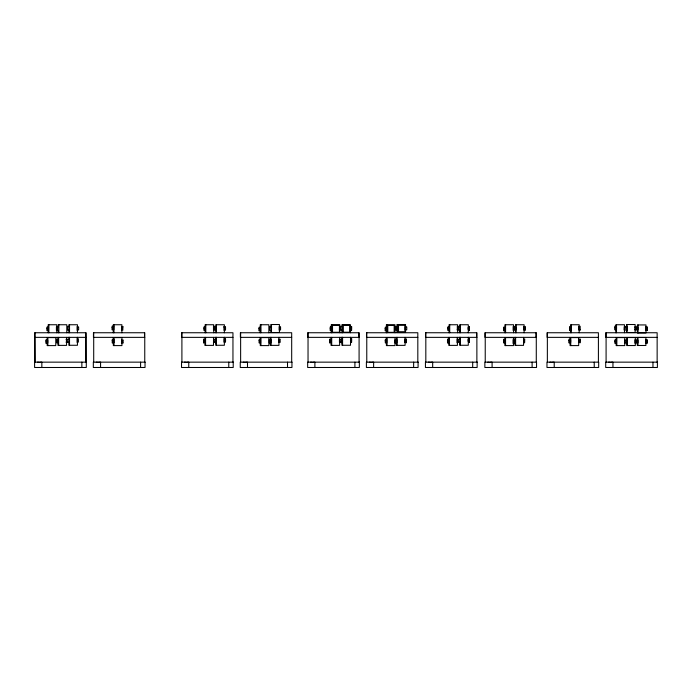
<?xml version="1.0" encoding="UTF-8"?>
<svg xmlns="http://www.w3.org/2000/svg" width="692" height="692" viewBox="0 0 692 692"><rect width="100%" height="100%" fill="white"/><g stroke="black" fill="none" stroke-linecap="round" stroke-linejoin="round"><path stroke-width="1.04" d="M646.709 342.488L646.812 339.556M646.821 328.06L646.838 329.643M646.735 341.424L646.752 340.421M647.029 342.004L647.072 341.424M215.921 327.679C216.397 322.991 216.189 334.124 215.913 328.19M280.295 327.861C280.684 323.129 280.684 333.63 280.295 328.899M394.777 329.478L394.777 327.48M468.138 329.453L468.138 327.454M468.138 341.416L468.138 339.417M646.821 328.129L646.942 326.641M647.132 329.643L647.15 328.06M647.011 342.488L647.072 341.943M113.557 340.057C113.964 336.684 113.964 345.429 113.557 342.056M204.901 339.997C205.299 336.606 205.316 345.386 204.901 341.995M225.246 327.454C225.644 324.115 225.678 332.679 225.246 329.453M225.255 339.417C225.661 336.044 225.661 344.789 225.255 341.416M339.443 342.203L339.443 339.374M394.803 342.947L394.803 340.118M513.819 340.23L513.966 339.227L513.879 342.964M515.601 327.48C516.085 324.124 515.903 333.648 515.583 328.994M647.106 330.058L647.132 329.574M647.055 342.428L646.864 343.483L646.786 342.843M47.402 340.049C47.8 338.146 47.834 344.633 47.402 342.877M56.666 339.582L56.787 338.993L56.787 342.99M66.138 339.374C66.536 337.48 66.57 343.967 66.138 342.203M67.47 339.374C67.868 337.445 67.894 344.175 67.47 342.203M68.793 339.374C69.2 337.428 69.217 344.158 68.793 342.203M78.352 327.039C78.75 325.145 78.784 331.632 78.352 329.868M121.446 327.065L121.567 326.477L121.567 330.482M122.778 327.065L122.899 326.477L122.813 330.214M121.498 340.118C121.896 338.224 121.93 344.711 121.498 342.947M122.83 340.118C123.237 338.172 123.254 344.901 122.83 342.947M214.39 339.374C214.797 337.445 214.823 344.175 214.39 342.203M223.948 327.039L224.07 326.46L224.07 330.456M269.707 327.065L269.828 326.477L269.828 330.482M271.03 327.065L271.152 326.477L271.108 330.413M279.213 330.11L279.213 326.65M278.513 339.348C278.928 337.411 278.928 344.114 278.513 342.177M279.845 339.348C280.251 337.411 280.251 344.114 279.845 342.177M331.061 339.582L331.183 338.993L331.226 342.929M340.525 339.374C340.931 337.428 340.948 344.158 340.525 342.203M395.841 327.065L395.962 326.477L396.006 330.413M395.383 339.815L395.504 339.227L395.417 342.964M395.885 340.118C396.291 338.224 396.317 344.711 395.885 342.947M404.647 339.348C405.062 337.411 405.062 344.114 404.647 342.177M406.472 326.961C406.887 325.032 406.887 331.728 406.472 329.79M458.312 339.374C458.709 337.48 458.744 343.967 458.312 342.203M459.635 339.374C460.042 337.428 460.059 344.158 459.635 342.203M514.303 327.065L514.424 326.477L514.372 330.413M514.346 340.118L514.511 339.599M523.61 326.961C524.017 325.032 524.017 331.728 523.61 329.79M570.372 339.582C570.865 337.575 570.684 345.23 570.346 341.995M578.512 339.374C578.919 337.48 578.944 343.967 578.512 342.203M616.52 329.617L616.555 326.477M616.399 340.179L616.52 339.59L616.477 343.517M625.594 327.065L625.715 326.477L625.758 330.413M624.521 343.267L624.521 339.798M625.637 340.118C626.052 338.172 626.061 344.901 625.637 342.947M634.901 326.961C635.308 325.032 635.308 331.728 634.901 329.79M636.225 326.961C636.64 325.032 636.64 331.728 636.225 329.79M637.557 326.961C637.972 325.032 637.972 331.728 637.557 329.79M636.216 340.066C636.623 338.128 636.623 344.832 636.216 342.895M637.54 340.066C637.955 338.128 637.955 344.832 637.54 342.895M646.864 329.989L646.985 330.646L647.106 329.989M56.407 326.875L56.407 330.343M57.739 326.875L57.739 330.343M78.386 338.691L78.386 342.151M205.455 326.875L205.455 330.343M213.473 330.127L213.473 326.261M223.983 338.691L223.983 342.151M260.547 339.322L260.547 342.791M269.283 339.495L269.283 342.964M386.681 339.322L386.681 342.791M396.741 339.495L396.741 342.964M405.183 326.65L405.183 330.11M449.376 326.875L449.376 330.343M513.135 330.413L513.135 326.546M515.203 339.495L515.203 342.964M634.919 339.746L634.919 343.215M645.575 326.909L645.575 330.378M646.899 326.909L647.15 328.129M67.79 326.261L67.833 330.196L67.712 329.608M69.114 326.261L69.157 330.196L69.036 329.608M77.141 330.456L77.141 326.46M77.141 342.419L77.141 338.423M214.71 326.261L214.762 330.196L214.641 329.608M260.503 327.022L260.547 330.958L260.426 330.369M339.521 326.261L339.564 330.196L339.443 329.608M340.845 326.261L340.897 330.196L340.775 329.608M342.177 326.261L342.22 330.196L342.099 329.608M386.638 327.022L386.681 330.958L386.56 330.369M457.3 326.261L457.343 330.196L457.23 329.608M458.632 326.261L458.675 330.196L458.554 329.608M459.955 326.261L460.007 330.196L459.886 329.608M457.057 338.855L457.057 342.722M513.101 339.599L513.101 343.466M578.841 326.261L578.841 330.127M580.164 326.261L580.207 330.196L580.086 329.608M627.038 330.482L627.082 326.546M645.532 339.495L645.619 343.353L645.454 342.843M39.79 362.245L41.295 362.15M98.523 362.245L100.029 362.15M186.719 362.245L188.215 362.15M245.452 362.245L246.949 362.15M312.853 362.245L314.35 362.15M371.587 362.245L373.083 362.15M430.632 362.245L432.137 362.15M490.048 362.245L491.545 362.15M552.164 362.245L553.669 362.15M610.898 362.245L612.403 362.15M86.024 362.15L86.024 332.748L34.738 332.748L34.738 337.359L86.024 337.359M144.758 337.359L93.455 337.359L93.455 332.748L144.758 332.748L144.758 362.15M232.953 337.359L181.65 337.359L181.65 332.748L232.953 332.748L232.953 362.15M291.687 337.359L240.383 337.359L240.383 332.748L291.687 332.748L291.687 362.15M359.087 337.359L307.784 337.359L307.784 332.748L359.087 332.748L359.087 362.15M417.821 337.359L366.518 337.359L366.518 332.748L417.821 332.748L417.821 362.15M476.874 337.359L425.571 337.359L425.571 332.748L476.874 332.748L476.874 362.15M536.283 337.359L484.98 337.359L484.98 332.748L536.283 332.748L536.283 362.15M598.407 337.359L547.121 337.359L547.121 332.748L598.407 332.748L598.407 362.15M657.141 337.359L605.82 337.359L605.82 332.748L657.141 332.748L657.141 362.15M608.623 362.15L610.145 362.288M549.889 362.15L551.412 362.288M487.765 362.15L489.296 362.288M428.357 362.15L429.879 362.288M369.303 362.15L370.834 362.288M310.57 362.15L312.101 362.288M243.169 362.15L244.7 362.288M184.435 362.15L185.966 362.288M96.249 362.15L97.771 362.288M37.515 362.15L39.037 362.288M646.864 339.487L647.011 340.49M624.34 330.413L624.383 326.477L624.262 329.894M646.778 343.215L646.735 341.943M514.346 342.947L514.467 343.535L514.614 340.533M269.75 342.947L269.871 343.535L270.018 340.533M646.838 329.574L646.864 330.058M647.055 340.421L647.029 341.485M34.738 337.359L34.946 362.15L34.972 332.748M85.912 362.15L85.791 332.748M652.963 362.15L652.963 367.487M638.05 324.937L638.05 332.93M637.981 337.488L637.981 345.49M637.367 326.935L637.367 324.937L645.965 324.937L645.965 332.93L637.367 332.93L637.367 329.937M637.297 340.49L637.297 337.488L645.896 337.488L645.896 345.49L637.297 345.49L637.297 342.488M627.41 337.54L627.41 345.542M627.151 324.513L627.151 332.515M626.476 326.52L626.476 324.513L635.118 324.513L635.118 332.515L626.476 332.515L626.476 330.517M624.469 332.748L624.469 324.747L615.819 324.747L615.819 326.745M616.84 337.592L616.84 345.593M616.494 324.747L616.494 332.748M616.157 340.594L616.157 337.592L624.755 337.592L624.755 345.593L616.157 345.593L616.157 343.595M615.819 328.743L615.819 332.748M612.948 362.15L612.948 367.487M606.088 332.748L606.088 362.15M594.229 362.15L594.229 367.487M579.178 332.748L579.178 324.747L570.571 324.747L570.571 332.748M571.255 324.747L571.255 332.748M570.753 337.592L570.753 345.593M570.07 339.599L570.07 337.592L578.668 337.592L578.668 345.593L570.07 345.593L570.07 342.592M554.214 362.15L554.214 367.487M547.355 332.748L547.355 362.15M536.032 332.748L536.032 337.359M532.105 362.15L532.105 367.487M524.103 332.748L524.103 324.747L515.462 324.747L515.462 332.748M523.541 337.367L523.541 345.369L514.934 345.369L514.934 343.362M516.137 324.747L516.137 332.748M515.618 337.367L515.618 345.369M514.934 337.367L514.934 339.365M513.542 332.748L513.542 324.747L504.901 324.747L504.901 332.748M505.575 324.747L505.575 332.748M505.549 337.592L505.549 345.593M492.09 362.15L492.09 367.487M485.23 332.748L485.23 362.15M476.624 332.748L476.624 337.359M472.697 362.15L472.697 367.487M468.294 332.748L468.294 324.747L459.687 324.747L459.687 326.745M468.285 337.281L468.285 345.273L459.687 345.273L459.687 342.28M460.37 324.747L460.37 332.748M460.37 337.281L460.37 345.273M459.687 329.747L459.687 332.748M459.687 337.281L459.687 339.279M457.637 332.748L457.637 324.747L449.039 324.747L449.039 326.745M457.412 337.385L457.412 345.386L448.805 345.386L448.805 337.385M449.722 324.747L449.722 332.748M449.489 337.385L449.489 345.386M449.039 330.75L449.039 332.748M432.682 362.15L432.682 367.487M425.822 332.748L425.822 362.15M413.643 362.15L413.643 367.487M405.079 337.367L405.079 345.369L396.473 345.369L396.473 343.362M397.632 324.513L397.632 332.515M397.156 337.367L397.156 345.369M396.473 337.367L396.473 339.365M394.985 332.748L394.985 324.747L386.387 324.747L386.387 326.745M387.07 324.747L387.07 332.748M387.087 337.592L387.087 345.593M386.387 330.75L386.387 332.748M386.404 339.599L386.404 337.592L395.002 337.592L395.002 345.593L386.404 345.593L386.404 342.592M373.628 362.15L373.628 367.487M366.769 332.748L366.769 362.15M358.837 332.748L358.837 337.359M354.909 362.15L354.909 367.487M350.507 332.748L350.507 324.747L341.909 324.747L341.909 326.745M350.507 337.281L350.507 345.273L341.9 345.273L341.9 337.281M342.592 324.747L342.592 332.748M342.583 337.281L342.583 345.273M341.909 329.747L341.909 332.748M339.858 332.748L339.858 324.747L331.26 324.747L331.26 332.748M339.625 337.385L339.625 345.386L331.027 345.386L331.027 342.384M331.944 324.747L331.944 332.748M331.71 337.385L331.71 345.386M331.027 337.385L331.027 339.391M314.895 362.15L314.895 367.487M308.035 332.748L308.035 362.15M287.509 362.15L287.509 367.487M278.945 337.367L278.945 345.369L270.338 345.369L270.338 337.367M271.498 324.513L271.498 332.515M271.022 337.367L271.022 345.369M270.814 326.52L270.814 324.513L279.412 324.513L279.412 332.515L270.814 332.515L270.814 330.517M268.851 332.748L268.851 324.747L260.253 324.747L260.253 326.745M260.936 324.747L260.936 332.748M260.953 337.592L260.953 345.593M260.253 330.75L260.253 332.748M260.27 339.599L260.27 337.592L268.868 337.592L268.868 345.593L260.27 345.593L260.27 342.592M247.494 362.15L247.494 367.487M240.634 332.748L240.634 362.15M228.775 362.15L228.775 367.487M224.372 332.748L224.372 324.747L215.774 324.747L215.774 332.748M224.364 337.281L224.364 345.273L215.766 345.273L215.766 337.281M216.458 324.747L216.458 332.748M216.449 337.281L216.449 345.273M213.724 332.748L213.724 324.747L205.126 324.747L205.126 326.745M213.491 337.385L213.491 345.386L204.893 345.386L204.893 342.384M205.809 324.747L205.809 332.748M205.576 337.385L205.576 345.386M205.126 330.75L205.126 332.748M204.893 337.385L204.893 340.386M188.76 362.15L188.76 367.487M181.901 332.748L181.901 362.15M144.507 332.748L144.507 337.359M140.588 362.15L140.588 367.487M121.879 332.748L121.879 324.747L113.28 324.747L113.28 332.748M114.024 337.592L114.024 345.593M113.964 324.747L113.964 332.748M113.341 340.594L113.341 337.592L121.939 337.592L121.939 345.593L113.341 345.593L113.341 342.592M100.574 362.15L100.574 367.487M93.705 332.748L93.705 362.15M81.855 362.15L81.855 367.487M77.452 332.748L77.452 324.747L68.845 324.747L68.845 326.745M77.443 337.281L77.443 345.273L68.845 345.273L68.845 342.28M69.529 324.747L69.529 332.748M69.529 337.281L69.529 345.273M68.845 329.747L68.845 332.748M68.845 337.281L68.845 339.279M66.795 332.748L66.795 324.747L58.197 324.747L58.197 326.745M66.562 337.385L66.562 345.386L57.964 345.386L57.964 337.385M58.881 324.747L58.881 332.748M58.647 337.385L58.647 345.386M58.197 330.75L58.197 332.748M56.77 332.748L56.77 324.747L48.172 324.747L48.172 332.748M48.855 324.747L48.855 332.748M47.852 337.592L47.852 345.593M47.168 340.594L47.168 337.592L55.767 337.592L55.767 345.593L47.168 345.593L47.168 342.592M41.84 362.15L41.84 367.487M46.027 340.94C46.208 348.993 46.641 335.265 46.027 340.94M47.021 328.19C47.194 336.251 47.636 322.515 47.021 328.19M48.345 328.19L48.509 330.707L48.552 326.78L48.345 328.19M57.955 340.473C58.137 348.725 58.543 334.608 57.955 340.473M112.121 327.368C112.303 335.62 112.71 321.503 112.121 327.368M112.216 340.533C112.389 348.595 112.831 334.859 112.216 340.533M113.453 327.368C113.635 335.62 114.042 321.503 113.453 327.368M203.552 340.473C203.725 348.716 204.157 334.582 203.552 340.473M204.054 328.094L204.218 330.612L204.261 326.676L204.054 328.094M215.679 340.274C215.852 348.517 216.267 334.4 215.679 340.274M259.05 328.432C259.232 336.494 259.664 322.757 259.05 328.432M259.137 340.533C259.318 348.595 259.751 334.859 259.137 340.533M270.529 340.715C270.71 348.958 271.117 334.841 270.529 340.715M329.686 340.473C329.868 348.725 330.274 334.608 329.686 340.473M330.188 328.094C330.361 336.148 330.802 322.411 330.188 328.094M331.511 328.094L331.676 330.612L331.719 326.676L331.511 328.094M341.813 340.274C341.986 348.517 342.402 334.4 341.813 340.274M351.372 327.939C351.545 336.191 351.96 322.074 351.372 327.939M351.372 339.902C351.545 348.154 351.96 334.037 351.372 339.902M385.185 328.432C385.349 336.502 385.807 322.74 385.185 328.432M385.271 340.533L385.435 343.059L385.479 339.123L385.271 340.533M397.122 327.965C397.303 336.208 397.71 322.091 397.122 327.965M405.936 340.248C406.109 348.491 406.524 334.374 405.936 340.248M447.473 340.473C447.637 348.716 448.07 334.582 447.473 340.473M447.966 328.094L448.131 330.612L448.174 326.676L447.966 328.094M448.797 340.473C448.978 348.725 449.385 334.608 448.797 340.473M469.15 327.939C469.332 336.191 469.738 322.074 469.15 327.939M469.15 339.902C469.332 348.154 469.738 334.037 469.15 339.902M503.646 328.432L503.811 330.958L503.854 327.022L503.646 328.432M503.733 340.533C503.914 348.595 504.347 334.859 503.733 340.533M504.978 328.432L505.143 330.958L505.186 327.022L504.978 328.432M505.065 340.533L505.229 343.059L505.272 339.123L505.065 340.533M524.398 340.248C524.571 348.491 524.986 334.374 524.398 340.248M524.891 327.861C525.055 335.931 525.513 322.161 524.891 327.861M569.006 340.473C569.17 348.716 569.602 334.582 569.006 340.473M569.499 328.094L569.663 330.612L569.706 326.676L569.499 328.094M570.831 328.094L570.995 330.612L571.038 326.676L570.831 328.094M579.801 340.274C579.974 348.517 580.389 334.4 579.801 340.274M614.937 327.368C615.119 335.62 615.525 321.503 614.937 327.368M615.024 341.07L615.188 343.587L615.231 339.66L615.024 341.07M626.926 341.018C627.099 349.27 627.514 335.144 626.926 341.018M405.547 324.513L396.948 324.513L396.948 332.515L405.547 332.515L405.547 324.513M339.435 325.344L332.523 325.344L332.523 332.281L339.435 332.281L339.435 325.344M349.598 325.301L343.223 325.301L343.223 332.229L349.598 332.229L349.598 325.301M394.163 325.422L387.788 325.422L387.788 332.35L394.163 332.35L394.163 325.422M405.01 325.309L398.54 325.318L398.54 331.719L405.01 331.719L405.01 325.309M635.325 337.54L626.727 337.54L626.727 345.542L635.325 345.542L635.325 337.54M513.464 337.592L504.866 337.592L504.866 345.593L513.464 345.593L513.464 337.592M86.292 362.15L34.6 362.15L34.6 367.487L86.292 367.487L86.292 362.15M145.026 362.15L93.334 362.15L93.334 367.487L145.026 367.487L145.026 362.15M233.213 362.15L181.529 362.15L181.529 367.487L233.213 367.487L233.213 362.15M291.946 362.15L240.262 362.15L240.262 367.487L291.946 367.487L291.946 362.15M359.347 362.15L307.663 362.15L307.663 367.487L359.347 367.487L359.347 362.15M418.08 362.15L366.397 362.15L366.397 367.487L418.08 367.487L418.08 362.15M477.134 362.15L425.442 362.15L425.442 367.487L477.134 367.487L477.134 362.15M536.542 362.15L484.858 362.15L484.858 367.487L536.542 367.487L536.542 362.15M598.667 362.15L546.974 362.15L546.974 367.487L598.667 367.487L598.667 362.15M657.4 362.15L605.708 362.15L605.708 367.487L657.4 367.487L657.4 362.15"/></g></svg>
